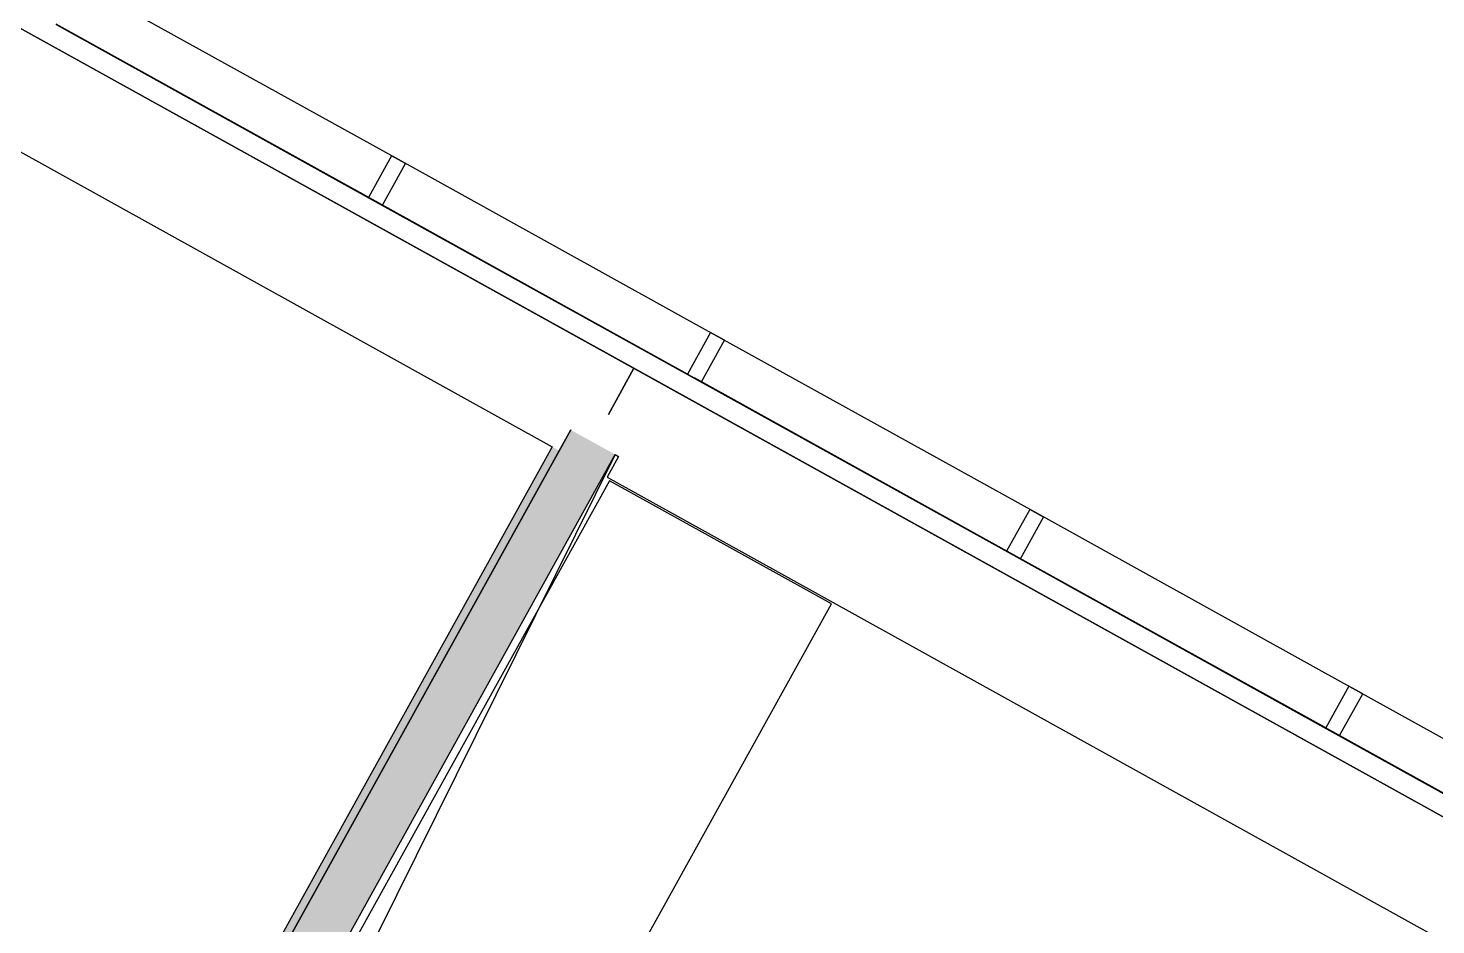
# Model space of a CAD drawing. Header units: metres. Extents: x 2.5 to 42.6, y 0.9 to 31.9.
# Drawn here: x 35.432 to 37.179, y 26.789 to 27.902 of the extents above; entities that cross this region are included whole.
import ezdxf

# ---------------------------------------------------------------- set-up
doc = ezdxf.new("R2010")
doc.units = ezdxf.units.M
for name, color, linetype in [('ARREDI', 9, 'Continuous'), ('PARETI_STRUTTURE', 7, 'Continuous'), ('PILASTRI_SETTI', 8, 'Continuous')]:
    doc.layers.add(name, color=color, linetype=linetype)

msp = doc.modelspace()

# ---------------------------------------------------------------- linework, layer by layer
at = {"layer": 'ARREDI'}
for points in [[(35.4666, 27.9062), (35.8626, 27.6867), (35.8628, 27.6871), (35.4667, 27.9066)], [(35.8626, 27.6867), (36.2586, 27.4672), (36.2588, 27.4675), (35.8628, 27.6871)], [(36.2586, 27.4672), (36.6546, 27.2477), (36.6548, 27.248), (36.2588, 27.4676)], [(36.0971, 26.5886), (35.8216, 26.7413), (35.3253, 25.8459), (35.6008, 25.6932), (36.0971, 26.5886), (36.429, 27.1874), (36.1535, 27.3401), (35.8216, 26.7413)], [(36.6547, 27.2477), (37.0507, 27.0282), (37.0509, 27.0285), (36.6548, 27.248)], [(37.0507, 27.0282), (37.4467, 26.8087), (37.4469, 26.809), (37.0509, 27.0285)]]:
    msp.add_lwpolyline(points, close=True, dxfattribs=at)
for points in [[(36.2586, 27.4672), (36.0864, 27.5627), (35.4666, 27.9062)], [(37.0507, 27.0282), (36.2586, 27.4672)], [(37.8428, 26.5892), (37.4467, 26.8087), (37.0507, 27.0282)]]:
    msp.add_lwpolyline(points, dxfattribs=at)
at = {"layer": 'PARETI_STRUTTURE'}
for points in [[(30.6838, 30.5279), (38.533, 26.1773)], [(36.1519, 27.4224), (36.1835, 27.4796), (35.0667, 28.0986), (35.035, 28.0414)], [(35.8914, 27.7387), (35.4954, 27.9582)], [(35.8542, 27.6918), (35.4753, 27.9018)], [(35.2214, 27.8594), (36.0823, 27.3822)], [(36.2874, 27.5192), (35.8914, 27.7387)], [(36.2502, 27.4723), (35.8714, 27.6823)], [(36.2961, 27.5144), (36.2788, 27.524)], [(36.6835, 27.2997), (36.2874, 27.5192)], [(37.394, 26.7339), (37.4257, 26.7911), (36.1835, 27.4796), (36.1519, 27.4224)], [(36.6462, 27.2528), (36.2674, 27.4628)], [(36.1052, 27.4032), (35.0579, 25.5136)], [(36.0909, 27.3774), (36.1052, 27.4032)], [(36.0823, 27.3822), (35.0493, 25.5184)], [(35.0579, 25.5136), (36.0909, 27.3774)], [(36.1603, 27.3727), (33.6174, 22.2447)], [(35.113, 25.4831), (36.1603, 27.3727)], [(36.1646, 27.3703), (36.1503, 27.3445), (37.3606, 26.6736), (37.3749, 26.6995)], [(36.1603, 27.3727), (36.1646, 27.3703)], [(37.0795, 27.0802), (36.6835, 27.2997)], [(37.0423, 27.0333), (36.6634, 27.2433)], [(37.0881, 27.0754), (37.0709, 27.085)], [(37.4755, 26.8607), (37.0795, 27.0802)], [(37.4383, 26.8138), (37.0595, 27.0238)]]:
    msp.add_lwpolyline(points, dxfattribs=at)
for points in [[(35.8542, 27.6918), (35.8714, 27.6823), (35.9, 27.7339), (35.8828, 27.7435)], [(36.2502, 27.4723), (36.2674, 27.4628), (36.296, 27.5144), (36.2788, 27.524)], [(36.6462, 27.2528), (36.6635, 27.2433), (36.6921, 27.2949), (36.6749, 27.3045)], [(37.0423, 27.0333), (37.0595, 27.0238), (37.0881, 27.0754), (37.0709, 27.085)]]:
    msp.add_lwpolyline(points, close=True, dxfattribs=at)
at = {"layer": 'PILASTRI_SETTI'}
for points in [[(35.113, 25.4831), (36.1603, 27.3727), (35.0579, 25.5136), (36.1052, 27.4032)], [(35.0579, 25.5136), (36.0909, 27.3774), (35.0493, 25.5184), (36.0823, 27.3822)]]:
    msp.add_solid(points, dxfattribs=at)

doc.saveas('drawing.dxf')
